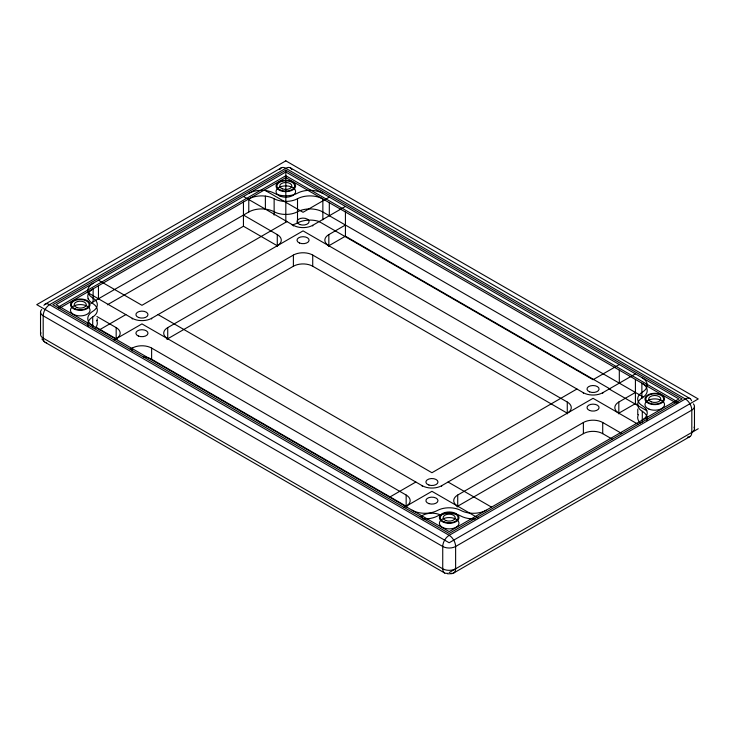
<?xml version="1.0" encoding="UTF-8"?>
<svg xmlns="http://www.w3.org/2000/svg" width="735" height="735" viewBox="0 0 735 735"><rect width="100%" height="100%" fill="white"/><g stroke="black" fill="none" stroke-linecap="round" stroke-linejoin="round"><path stroke-width="1.1" d="M40.526 334.407L40.526 312.09M694.474 406.4L694.474 428.725M45.083 304.198L281.266 167.837M285.823 170.152L52.865 304.648L449.177 533.463L682.135 398.958L285.823 170.152L285.823 221.998M57.817 307.368L285.823 175.729L678.166 402.247M59.011 308.535L285.823 177.585L676.972 403.414M91.03 303.316A18.228 10.52 0 0 1 93.124 301.864L248.779 212.002A18.228 10.52 0 0 1 274.137 211.763A17.089 9.867 0 0 0 297.51 211.763A18.228 10.52 0 0 1 322.858 212.002L641.875 396.183A18.228 10.52 0 0 1 642.96 396.863M107.393 304.786L243.45 226.233L277.279 245.766A13.671 7.892 0 0 0 277.279 234.603L243.45 215.07M99.583 329.758L125.841 314.598M286.944 221.584L141.956 305.301L98.453 280.182M329.317 197.118L303.059 212.286L265.381 190.53M114.1 339.983L141.956 323.896L422.276 485.743A13.671 7.892 0 0 0 441.606 485.743L593.044 398.315L638.081 424.306M88.172 292.852L132.282 318.319A13.671 7.892 0 0 0 151.621 318.319L303.059 230.882L583.379 392.729A13.671 7.892 0 0 0 602.718 392.729L635.417 373.849M243.45 196.475L293.394 225.305A13.671 7.892 0 0 0 312.724 225.305L345.432 206.425M130.214 349.281L132.282 348.087A13.671 7.892 0 0 1 151.621 348.087L406.161 495.041L406.161 506.902M167.727 339.478L167.727 327.617L293.394 255.073A13.671 7.892 0 0 1 312.724 255.073L567.273 402.036L567.273 413.888M328.839 246.464L328.839 234.603L345.432 225.029M166.9 339.304A13.671 7.892 0 0 1 167.727 338.78L293.394 266.235A13.671 7.892 0 0 1 312.724 266.235L567.273 413.189A13.671 7.892 0 0 0 567.273 402.036M610.381 389.155L345.432 236.192L328.839 245.766A13.671 7.892 0 0 1 328.839 234.603M389.568 497.182L415.835 482.022M576.938 389.008L431.941 472.724L158.062 314.598M619.311 364.551L593.044 379.71L319.165 221.584M404.094 507.407L431.941 491.32L478.163 518.01M420.2 516.705L422.276 515.511A13.671 7.892 0 0 1 440.697 515.033M457.721 506.902L457.721 495.041L583.379 422.496A13.671 7.892 0 0 1 602.718 422.496L621.746 433.485M618.824 413.888L618.824 402.036L635.417 392.453M456.885 506.727A13.671 7.892 0 0 1 457.721 506.204L583.379 433.659A13.671 7.892 0 0 1 602.718 433.659L612.384 439.236M638.182 405.215L635.417 403.616L618.824 413.189A13.671 7.892 0 0 1 618.824 402.036M449.177 572.528L698.25 428.725M453.734 572.978L689.917 436.618M452.19 573.658L447.578 573.814M290.38 167.837L689.917 398.508M609.159 389.008L646.828 410.764M448.056 482.022L491.55 507.141M96.919 316.5L116.176 327.617L116.176 339.478M96.864 327.635L116.176 338.78A13.671 7.892 0 0 1 117.003 339.304M143.362 356.98A13.671 7.892 0 0 1 151.621 359.25L406.161 506.204A13.671 7.892 0 0 1 406.997 506.727M45.083 342.299L444.62 572.978M41.867 338.945L44.146 341.554M687.73 437.013A9.114 5.264 60 0 0 691.81 432.446L691.81 410.121A9.114 5.264 0 0 0 693.335 403.846M646.828 416.341L646.828 419.593M641.875 398.416L641.875 383.156A18.228 10.52 0 0 1 642.289 397.791A17.089 9.867 0 0 0 642.289 411.288L642.289 422.138M637.769 409.055L637.769 414.632M635.417 379.425L635.417 403.616M619.311 370.128L619.311 383.146M602.718 392.729L602.718 393.427M602.718 422.496L602.718 433.659M583.379 392.729L583.379 393.427M583.379 422.496L583.379 433.659M469.619 518.653L469.619 519.47M450.95 573.263A9.114 5.264 60 0 0 455.626 568.807L455.626 546.482A9.114 5.264 60 0 0 449.177 535.319L49.64 304.648A9.114 5.264 60 0 0 43.916 305.365M441.606 485.743L441.606 486.441M422.276 485.743L422.276 486.441M422.276 515.511L422.276 518.294M345.432 212.002L345.432 236.192M329.317 202.704L329.317 215.722M322.858 219.811L322.858 198.974A18.228 10.52 0 0 0 297.51 198.735A17.089 9.867 0 0 1 274.137 198.735A18.228 10.52 0 0 0 248.779 198.974L248.779 212.002M312.724 225.305L312.724 226.003M312.724 255.073L312.724 266.235M297.51 198.735L297.51 222.925A17.089 9.867 0 0 1 292.107 224.901M293.394 225.305L293.394 226.003M293.394 255.073L293.394 266.235M277.279 234.603L277.279 246.464M274.137 198.735L274.137 215.107M265.381 196.116L265.381 209.135M243.45 202.051L243.45 226.233M151.621 318.319L151.621 319.018M151.621 348.087L151.621 359.25M132.282 318.319L132.282 319.018M132.282 348.087L132.282 350.871M98.453 285.768L98.453 298.787M97.231 318.742L97.231 320.598M93.124 301.864L93.124 288.846A18.228 10.52 0 0 0 92.711 303.481A17.089 9.867 0 0 1 92.711 316.978L92.711 327.828M88.172 298.428L88.172 299.246M96.597 320.387A17.089 9.867 0 0 1 94.576 328.628M640.424 422.947A17.089 9.867 0 0 1 638.403 414.705M642.289 411.288A18.228 10.52 0 0 1 646.919 420.374M475.444 518.809A18.228 10.52 0 0 1 460.863 516.034A17.089 9.867 0 0 0 437.49 516.034A18.228 10.52 0 0 1 422.891 518.8M88.218 326.45A18.228 10.52 0 0 1 92.711 316.978M116.176 327.617A13.671 7.892 0 0 1 116.176 338.78M297.51 222.925A18.228 10.52 0 0 1 319.569 221.658M406.161 495.041A13.671 7.892 0 0 1 406.161 506.204M279.824 169.528A9.114 5.264 60 0 1 285.823 168.287A9.114 5.264 -60 0 1 291.813 169.528M691.562 400.777A9.114 5.264 -60 0 0 685.36 398.958L285.823 168.287L49.64 304.648A9.114 5.264 -60 0 0 43.19 315.811L43.19 338.128A9.114 5.264 -60 0 0 46.682 342.731M455.626 568.807A9.114 5.264 0 0 1 442.736 568.807L43.19 338.128A9.114 5.264 0 0 1 40.958 332.817M694.042 427.127A9.114 5.264 0 0 1 691.81 432.446M447.404 573.263A9.114 5.264 -60 0 1 442.736 568.807L442.736 546.482A9.114 5.264 -60 0 1 449.177 535.319L685.36 398.958A9.114 5.264 60 0 1 691.81 410.121L455.626 546.482A9.114 5.264 0 0 1 442.736 546.482L43.19 315.811A9.114 5.264 0 0 1 41.665 309.536M457.721 506.204A13.671 7.892 0 0 1 457.721 495.041M167.727 338.78A13.671 7.892 0 0 1 167.727 327.617M641.875 377.579A18.228 10.52 0 0 1 642.289 392.214A17.089 9.867 0 0 0 642.289 405.711A18.228 10.52 0 0 1 641.875 420.346M322.858 193.397A18.228 10.52 0 0 0 297.51 193.158A17.089 9.867 0 0 1 274.137 193.158A18.228 10.52 0 0 0 248.779 193.397M93.124 283.26A18.228 10.52 0 0 0 92.711 297.895A17.089 9.867 0 0 1 92.711 311.392A18.228 10.52 0 0 0 93.124 326.028M412.142 510.209A18.228 10.52 0 0 0 437.49 510.448A17.089 9.867 0 0 1 460.863 510.448A18.228 10.52 0 0 0 486.221 510.209M285.823 160.846L36.75 304.648L449.177 542.761L698.25 398.958L285.823 160.846M285.823 172.008L56.08 304.648L449.177 531.598L678.919 398.958L285.823 172.008M299.512 243.009A6.036 3.482 0 0 0 309.067 240.547A6.036 3.482 0 0 0 300.597 237.001A6.036 3.482 0 0 0 299.512 243.009M589.507 410.433A6.036 3.482 0 0 0 599.053 407.971A6.036 3.482 0 0 0 590.582 404.434A6.036 3.482 0 0 0 589.507 410.433M428.928 503.64A6.036 3.482 0 0 0 437.977 500.627A6.036 3.482 0 0 0 428.928 497.604A6.036 3.482 0 0 0 428.928 503.64M138.41 336.024A6.036 3.482 0 0 0 147.955 333.561A6.036 3.482 0 0 0 139.494 330.015A6.036 3.482 0 0 0 138.41 336.024M280.072 196.126A9.794 5.659 0 0 0 295.562 192.129A9.794 5.659 0 0 0 281.827 186.378A9.794 5.659 0 0 0 280.072 196.126M649.005 409.119A9.794 5.659 0 0 0 664.495 405.123A9.794 5.659 0 0 0 650.76 399.381A9.794 5.659 0 0 0 649.005 409.119M74.501 314.81A9.794 5.659 0 0 0 89.992 310.813A9.794 5.659 0 0 0 76.256 305.062A9.794 5.659 0 0 0 74.501 314.81M443.435 527.803A9.794 5.659 0 0 0 458.925 523.816A9.794 5.659 0 0 0 445.18 518.065A9.794 5.659 0 0 0 443.435 527.803M443.435 522.227A9.794 5.659 0 0 0 458.925 518.23A9.794 5.659 0 0 0 445.18 512.479A9.794 5.659 0 0 0 443.435 522.227M649.005 403.543A9.794 5.659 0 0 0 664.495 399.546A9.794 5.659 0 0 0 650.76 393.795A9.794 5.659 0 0 0 649.005 403.543M280.072 190.54A9.794 5.659 0 0 0 295.562 186.543A9.794 5.659 0 0 0 281.827 180.801A9.794 5.659 0 0 0 280.072 190.54M75.347 309.545A9.794 5.659 0 0 0 90.047 304.648A9.794 5.659 0 0 0 75.347 299.751A9.794 5.659 0 0 0 75.347 309.545M77.23 307.662A6.036 3.482 0 0 0 86.289 304.648A6.036 3.482 0 0 0 77.23 301.626A6.036 3.482 0 0 0 77.23 307.662M282.433 188.849A6.036 3.482 0 0 0 291.841 186.212A6.036 3.482 0 0 0 283.177 182.822A6.036 3.482 0 0 0 282.433 188.849M651.366 401.852A6.036 3.482 0 0 0 660.774 399.206A6.036 3.482 0 0 0 652.11 395.825A6.036 3.482 0 0 0 651.366 401.852M445.796 520.536A6.036 3.482 0 0 0 455.204 517.899A6.036 3.482 0 0 0 446.54 514.509A6.036 3.482 0 0 0 445.796 520.536M428.928 485.045A6.036 3.482 0 0 0 437.977 482.022A6.036 3.482 0 0 0 428.928 479A6.036 3.482 0 0 0 428.928 485.045M138.566 317.483A6.036 3.482 0 0 0 147.974 314.846A6.036 3.482 0 0 0 139.31 311.465A6.036 3.482 0 0 0 138.566 317.483M589.663 391.893A6.036 3.482 0 0 0 599.071 389.256A6.036 3.482 0 0 0 590.407 385.875A6.036 3.482 0 0 0 589.663 391.893M299.678 224.469A6.036 3.482 0 0 0 309.077 221.832A6.036 3.482 0 0 0 300.422 218.451A6.036 3.482 0 0 0 299.678 224.469M280.844 190.209A8.884 5.127 0 0 0 294.68 186.322A8.884 5.127 0 0 0 281.937 181.343A8.884 5.127 0 0 0 280.844 190.209M650.31 403.405A8.884 5.127 0 0 0 663.641 398.958A8.884 5.127 0 0 0 650.31 394.52A8.884 5.127 0 0 0 650.31 403.405M444.739 522.089A8.884 5.127 0 0 0 458.07 517.651A8.884 5.127 0 0 0 444.739 513.205A8.884 5.127 0 0 0 444.739 522.089M75.264 308.893A8.884 5.127 0 0 0 89.11 305.016A8.884 5.127 0 0 0 76.367 300.027A8.884 5.127 0 0 0 75.264 308.893"/></g></svg>
